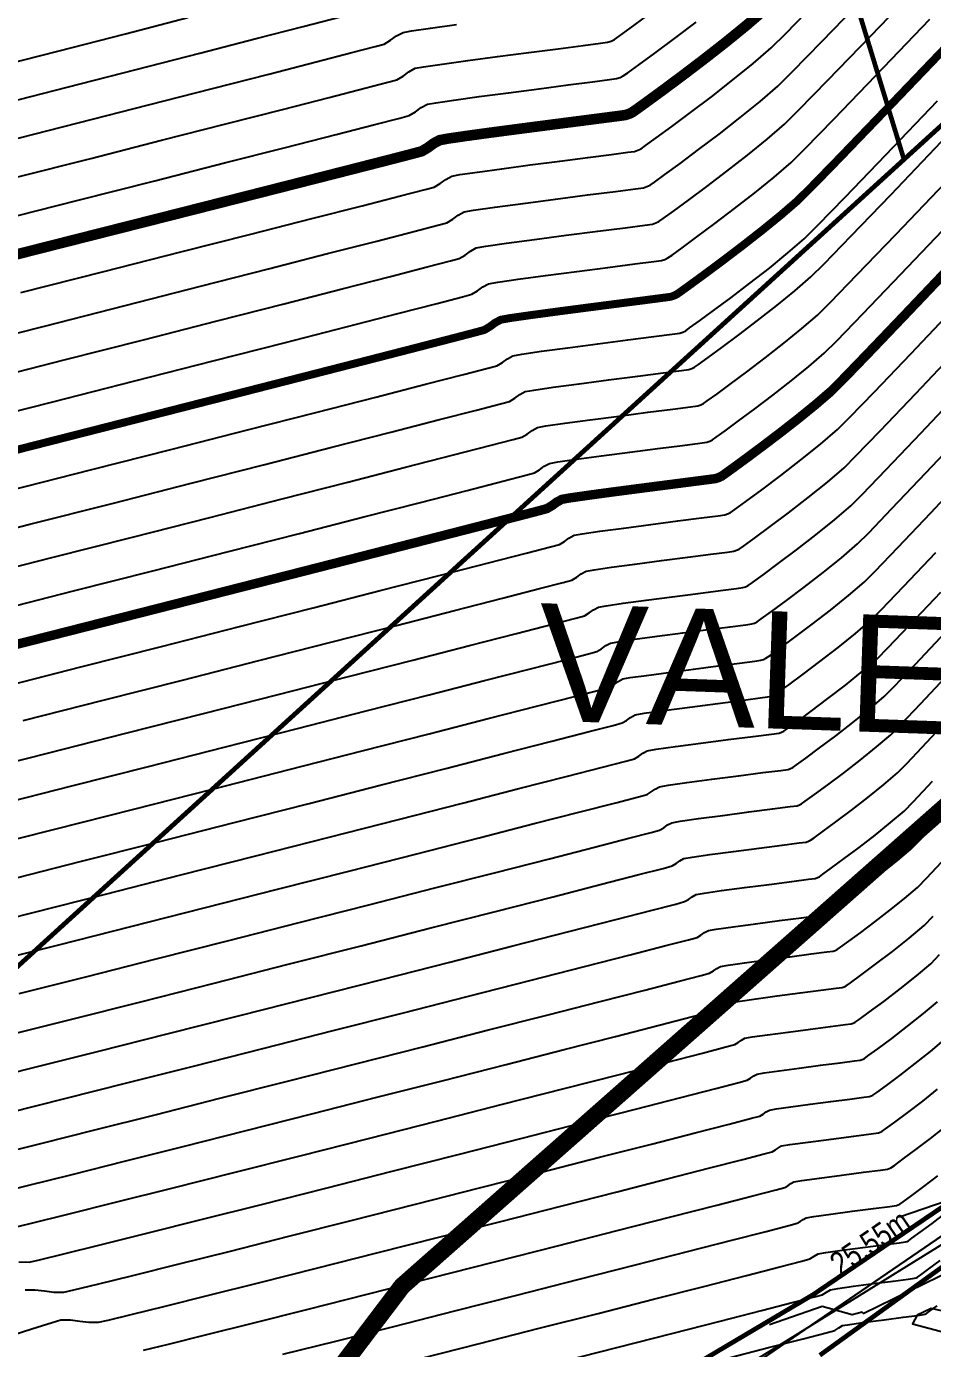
# Model space of a CAD drawing. Extents: x 360931 to 362237, y 7351473 to 7352200.
# Drawn here: x 361655.4 to 361694, y 7351783.2 to 7351839.6 of the extents above; entities that cross this region are included whole.
import ezdxf
from ezdxf.enums import TextEntityAlignment as Align

# ---------------------------------------------------------------- set-up
doc = ezdxf.new("R2010")
doc.units = 0
for name, color, linetype in [('A_Curvas Intermediarias', 37, 'Continuous'), ('A_Curvas Mestras', 32, 'Continuous'), ('C-TOPO-MINR', 8, 'Continuous'), ('LISTAGEM_TEXTO', 7, 'Continuous'), ('PS_IND_COMPRIMENTO', 7, 'Continuous'), ('ZZ-Carimbo Texto', 7, 'Continuous')]:
    doc.layers.add(name, color=color, linetype=linetype)
doc.layers.add('TUBO_PE_80_NTS194_PN_12_5', color=5, linetype='Continuous', lineweight=30)
doc.styles.add('CARIMBO', font='arial.ttf', dxfattribs={"height": 2})
doc.styles.add('ROMANS', font='arial.ttf', dxfattribs={"height": 2})
picture_1 = doc.add_image_def('image1.tif', size_in_pixel=(23490, 20550))

msp = doc.modelspace()

# ---------------------------------------------------------------- linework, layer by layer
at = {"color": 0, "const_width": 0.2}
for points in [[(361742.374, 7351835.023), (361742.483, 7351832.901), (361741.648, 7351828.1), (361740.085, 7351822.573), (361736.276, 7351817.99), (361731.054, 7351812.637), (361726.323, 7351807.284), (361714.617, 7351801.548), (361707.749, 7351797.903), (361699.883, 7351793.049), (361694.784, 7351789.511), (361688.899, 7351785.517), (361681.838, 7351781.327), (361680.275, 7351779.658), (361679.36, 7351773.914), (361679.018, 7351772.407), (361675.699, 7351770.987), (361644.273, 7351780.802), (361650.459, 7351795.374), (361677.598, 7351820.1), (361698.88, 7351839.49), (361718.112, 7351857.012), (361743.92, 7351952.586)], [(361635.445, 7351934.874), (361634.147, 7351927.895), (361633.838, 7351925.301), (361633.344, 7351918.878), (361633.514, 7351917.863), (361634.152, 7351917.165), (361638.315, 7351915.704), (361642.188, 7351914.657), (361645.18, 7351912.714), (361650.727, 7351907.712), (361657.398, 7351900.95), (361666.725, 7351892.025), (361673.335, 7351886.385), (361675.037, 7351884.607), (361676.908, 7351880.066), (361677.442, 7351879.872), (361680.01, 7351876.412), (361681.417, 7351873.394), (361682.49, 7351867.641), (361692.77, 7351833.923)], [(361556.604, 7351794.872), (361557.809, 7351793.852), (361549.666, 7351782.966), (361539.023, 7351771.445), (361529.286, 7351767.979), (361519.1, 7351770.126), (361511.497, 7351763.389), (361510.073, 7351761.671), (361507.671, 7351761.026), (361501.36, 7351763.093), (361500.898, 7351762.188), (361521.024, 7351751.265), (361541.688, 7351746.488), (361579.439, 7351744.25), (361587.794, 7351725.479), (361608.852, 7351739.389), (361632.208, 7351752.383), (361650.459, 7351795.374), (361692.77, 7351833.923)], [(361689.183, 7351782.932), (361703.136, 7351793.001), (361714.944, 7351799.121), (361728.221, 7351805.424), (361736.242, 7351814.545), (361738.593, 7351810.896), (361745.22, 7351800.225), (361749.841, 7351793.147), (361742.642, 7351791.368), (361740.078, 7351790.476), (361739.394, 7351787.894), (361736.183, 7351786.508), (361737.475, 7351781.932)]]:
    msp.add_lwpolyline(points, dxfattribs=at)
at = {"layer": 'A_Curvas Intermediarias', "flags": 128}
for points, elevation in [([(361653.434, 7351824.468), (361656.981, 7351825.373), (361660.36, 7351826.236), (361663.505, 7351827.04), (361666.352, 7351827.769), (361668.834, 7351828.407), (361670.888, 7351828.935), (361672.446, 7351829.338), (361673.445, 7351829.599), (361673.819, 7351829.701), (361674.068, 7351829.848), (361674.295, 7351830.016), (361674.546, 7351830.152), (361674.945, 7351830.224), (361675.826, 7351830.35), (361677.023, 7351830.512), (361678.375, 7351830.689), (361679.717, 7351830.863), (361680.888, 7351831.014), (361681.723, 7351831.122), (361682.059, 7351831.168), (361682.198, 7351831.215), (361682.329, 7351831.278), (361682.508, 7351831.403), (361682.947, 7351831.719), (361683.585, 7351832.186), (361684.363, 7351832.766), (361685.22, 7351833.418), (361686.098, 7351834.105), (361686.935, 7351834.786), (361687.672, 7351835.423), (361688.274, 7351836.02), (361689.526, 7351837.304), (361691.358, 7351839.202), (361693.7, 7351841.639)], 102), ([(361652.533, 7351825.898), (361656.144, 7351826.819), (361659.584, 7351827.697), (361662.786, 7351828.516), (361665.684, 7351829.258), (361668.211, 7351829.907), (361670.301, 7351830.445), (361671.888, 7351830.855), (361672.905, 7351831.121), (361673.286, 7351831.225), (361673.539, 7351831.374), (361673.77, 7351831.546), (361674.026, 7351831.684), (361674.432, 7351831.757), (361675.328, 7351831.885), (361676.547, 7351832.05), (361677.923, 7351832.231), (361679.29, 7351832.408), (361680.481, 7351832.561), (361681.331, 7351832.671), (361681.674, 7351832.718), (361681.815, 7351832.766), (361681.95, 7351832.83), (361682.132, 7351832.957), (361682.579, 7351833.279), (361683.228, 7351833.755), (361684.02, 7351834.345), (361684.893, 7351835.009), (361685.786, 7351835.708), (361686.638, 7351836.402), (361687.389, 7351837.05), (361688.002, 7351837.658), (361689.278, 7351838.965), (361691.145, 7351840.897)], 103), ([(361655.138, 7351828.248), (361658.668, 7351829.145), (361661.957, 7351829.981), (361664.934, 7351830.74), (361667.532, 7351831.402), (361669.682, 7351831.952), (361671.314, 7351832.371), (361672.361, 7351832.642), (361672.752, 7351832.748), (361673.01, 7351832.9), (361673.245, 7351833.075), (361673.505, 7351833.216), (361673.845, 7351833.278), (361674.594, 7351833.388), (361675.631, 7351833.529), (361676.84, 7351833.689), (361678.1, 7351833.854), (361679.294, 7351834.008), (361680.303, 7351834.138), (361681.007, 7351834.229), (361681.289, 7351834.269), (361681.433, 7351834.316), (361681.57, 7351834.382), (361681.756, 7351834.512), (361682.211, 7351834.84), (361682.872, 7351835.324), (361683.677, 7351835.924), (361684.566, 7351836.6), (361685.474, 7351837.312), (361686.342, 7351838.017), (361687.105, 7351838.677), (361687.73, 7351839.295), (361689.03, 7351840.625)], 104), ([(361652.731, 7351822.63), (361656.441, 7351823.576), (361659.998, 7351824.484), (361663.326, 7351825.335), (361666.352, 7351826.109), (361669.002, 7351826.789), (361671.201, 7351827.355), (361672.875, 7351827.787), (361673.95, 7351828.068), (361674.353, 7351828.177), (361674.597, 7351828.321), (361674.819, 7351828.487), (361675.066, 7351828.62), (361675.459, 7351828.69), (361676.323, 7351828.815), (361677.499, 7351828.973), (361678.827, 7351829.148), (361680.145, 7351829.319), (361681.294, 7351829.467), (361682.114, 7351829.573), (361682.444, 7351829.618), (361682.58, 7351829.664), (361682.709, 7351829.725), (361682.885, 7351829.848), (361683.315, 7351830.158), (361683.942, 7351830.617), (361684.705, 7351831.186), (361685.548, 7351831.827), (361686.409, 7351832.502), (361687.232, 7351833.171), (361687.956, 7351833.796), (361688.546, 7351834.382), (361689.774, 7351835.643), (361691.57, 7351837.507), (361693.867, 7351839.9)], 101), ([(361653.996, 7351836.207), (361657.108, 7351837.004), (361660.056, 7351837.76), (361662.764, 7351838.457), (361665.158, 7351839.075), (361667.162, 7351839.595), (361668.701, 7351839.996)], 109), ([(361654.093, 7351831.302), (361657.58, 7351832.187), (361660.845, 7351833.017), (361663.815, 7351833.773), (361666.418, 7351834.437), (361668.579, 7351834.989), (361670.226, 7351835.412), (361671.286, 7351835.687), (361671.685, 7351835.796), (361671.952, 7351835.953), (361672.195, 7351836.134), (361672.464, 7351836.279), (361672.816, 7351836.344), (361673.59, 7351836.457), (361674.664, 7351836.604), (361675.914, 7351836.769), (361677.218, 7351836.939), (361678.454, 7351837.099), (361679.497, 7351837.233), (361680.227, 7351837.328), (361680.52, 7351837.369), (361680.669, 7351837.418), (361680.81, 7351837.486), (361681.003, 7351837.621), (361681.474, 7351837.961), (361682.159, 7351838.462), (361682.992, 7351839.083), (361683.911, 7351839.782)], 106), ([(361654.406, 7351834.67), (361657.584, 7351835.481), (361660.574, 7351836.246), (361663.307, 7351836.946), (361665.711, 7351837.564), (361667.715, 7351838.081), (361669.248, 7351838.478), (361670.24, 7351838.739), (361670.618, 7351838.843), (361670.894, 7351839.006), (361671.145, 7351839.193), (361671.424, 7351839.343), (361671.787, 7351839.41), (361672.587, 7351839.527), (361673.696, 7351839.678)], 108), ([(361654.894, 7351833.15), (361658.117, 7351833.971), (361661.135, 7351834.74), (361663.878, 7351835.441), (361666.282, 7351836.056), (361668.278, 7351836.569), (361669.8, 7351836.962), (361670.78, 7351837.217), (361671.152, 7351837.319), (361671.423, 7351837.479), (361671.67, 7351837.663), (361671.944, 7351837.811), (361672.302, 7351837.877), (361673.089, 7351837.992), (361674.18, 7351838.141), (361675.451, 7351838.309), (361676.777, 7351838.482), (361678.033, 7351838.644), (361679.095, 7351838.781), (361679.837, 7351838.878), (361680.135, 7351838.919), (361680.287, 7351838.969), (361680.43, 7351839.038), (361680.627, 7351839.176), (361681.106, 7351839.521), (361681.802, 7351840.031)], 107), ([(361654.593, 7351819.787), (361658.167, 7351820.698), (361661.592, 7351821.572), (361664.798, 7351822.392), (361667.713, 7351823.138), (361670.266, 7351823.793), (361672.384, 7351824.338), (361673.997, 7351824.754), (361675.032, 7351825.024), (361675.42, 7351825.13), (361675.655, 7351825.269), (361675.869, 7351825.428), (361676.107, 7351825.556), (361676.485, 7351825.624), (361677.318, 7351825.744), (361678.451, 7351825.897), (361679.73, 7351826.065), (361681, 7351826.23), (361682.107, 7351826.372), (361682.897, 7351826.474), (361683.213, 7351826.518), (361683.344, 7351826.562), (361683.469, 7351826.621), (361683.637, 7351826.739), (361684.052, 7351827.037), (361684.655, 7351827.479), (361685.391, 7351828.028), (361686.203, 7351828.645), (361687.033, 7351829.295), (361687.825, 7351829.94), (361688.523, 7351830.542), (361689.091, 7351831.107), (361690.27, 7351832.322), (361691.995, 7351834.116), (361694.202, 7351836.422)], 99), ([(361651.943, 7351817.454), (361655.524, 7351818.365), (361659.029, 7351819.259), (361662.39, 7351820.116), (361665.535, 7351820.92), (361668.394, 7351821.652), (361670.897, 7351822.295), (361672.975, 7351822.829), (361674.557, 7351823.238), (361675.573, 7351823.503), (361675.953, 7351823.606), (361676.184, 7351823.742), (361676.394, 7351823.899), (361676.627, 7351824.025), (361676.998, 7351824.091), (361677.816, 7351824.208), (361678.927, 7351824.359), (361680.182, 7351824.524), (361681.428, 7351824.685), (361682.514, 7351824.825), (361683.288, 7351824.925), (361683.598, 7351824.968), (361683.727, 7351825.011), (361683.849, 7351825.069), (361684.014, 7351825.184), (361684.42, 7351825.477), (361685.012, 7351825.91), (361685.734, 7351826.448), (361686.53, 7351827.054), (361687.345, 7351827.692), (361688.122, 7351828.324), (361688.806, 7351828.915), (361689.363, 7351829.469), (361690.518, 7351830.661), (361692.208, 7351832.421), (361694.369, 7351834.683)], 98), ([(361652.943, 7351816.05), (361656.455, 7351816.943), (361659.892, 7351817.82), (361663.187, 7351818.661), (361666.271, 7351819.449), (361669.074, 7351820.167), (361671.529, 7351820.796), (361673.567, 7351821.321), (361675.118, 7351821.721), (361676.114, 7351821.981), (361676.487, 7351822.082), (361676.713, 7351822.216), (361676.919, 7351822.369), (361677.148, 7351822.493), (361677.512, 7351822.558), (361678.313, 7351822.673), (361679.403, 7351822.82), (361680.634, 7351822.982), (361681.856, 7351823.141), (361682.92, 7351823.278), (361683.679, 7351823.376), (361683.983, 7351823.417), (361684.109, 7351823.46), (361684.229, 7351823.517), (361684.39, 7351823.63), (361684.788, 7351823.916), (361685.368, 7351824.342), (361686.076, 7351824.869), (361686.857, 7351825.463), (361687.656, 7351826.089), (361688.419, 7351826.709), (361689.09, 7351827.288), (361689.635, 7351827.831), (361690.766, 7351829), (361692.421, 7351830.726), (361694.537, 7351832.944)], 97), ([(361653.944, 7351814.646), (361657.386, 7351815.522), (361660.755, 7351816.38), (361663.984, 7351817.205), (361667.007, 7351817.977), (361669.755, 7351818.681), (361672.161, 7351819.298), (361674.158, 7351819.812), (361675.678, 7351820.205), (361676.655, 7351820.459), (361677.02, 7351820.559), (361677.242, 7351820.69), (361677.444, 7351820.84), (361677.668, 7351820.961), (361678.025, 7351821.025), (361678.81, 7351821.138), (361679.879, 7351821.282), (361681.086, 7351821.441), (361682.283, 7351821.596), (361683.327, 7351821.73), (361684.07, 7351821.827), (361684.368, 7351821.867), (361684.491, 7351821.909), (361684.609, 7351821.965), (361684.766, 7351822.075), (361685.156, 7351822.356), (361685.725, 7351822.773), (361686.419, 7351823.29), (361687.185, 7351823.872), (361687.968, 7351824.485), (361688.715, 7351825.093), (361689.373, 7351825.661), (361689.907, 7351826.194), (361691.014, 7351827.339), (361692.633, 7351829.031), (361694.704, 7351831.206)], 96), ([(361654.201, 7351811.394), (361657.688, 7351812.281), (361661.132, 7351813.158), (361664.457, 7351814.007), (361667.589, 7351814.807), (361670.451, 7351815.539), (361672.969, 7351816.185), (361675.067, 7351816.724), (361676.67, 7351817.138), (361677.701, 7351817.407), (361678.087, 7351817.511), (361678.3, 7351817.637), (361678.494, 7351817.781), (361678.709, 7351817.897), (361679.051, 7351817.959), (361679.805, 7351818.067), (361680.831, 7351818.206), (361681.989, 7351818.358), (361683.138, 7351818.507), (361684.14, 7351818.636), (361684.853, 7351818.728), (361685.137, 7351818.767), (361685.256, 7351818.808), (361685.369, 7351818.86), (361685.56, 7351818.995), (361686.034, 7351819.338), (361686.713, 7351819.838), (361687.52, 7351820.445), (361688.378, 7351821.11), (361689.211, 7351821.78), (361689.94, 7351822.407), (361690.451, 7351822.918), (361691.51, 7351824.017), (361693.059, 7351825.641), (361695.039, 7351827.728)], 94), ([(361655.238, 7351810), (361658.651, 7351810.868), (361662.023, 7351811.726), (361665.278, 7351812.557), (361668.344, 7351813.34), (361671.146, 7351814.057), (361673.611, 7351814.689), (361675.664, 7351815.217), (361677.233, 7351815.622), (361678.243, 7351815.885), (361678.621, 7351815.987), (361678.829, 7351816.11), (361679.019, 7351816.252), (361679.229, 7351816.365), (361679.564, 7351816.425), (361680.303, 7351816.532), (361681.307, 7351816.667), (361682.441, 7351816.816), (361683.566, 7351816.962), (361684.546, 7351817.089), (361685.244, 7351817.179), (361685.522, 7351817.217), (361685.638, 7351817.257), (361685.749, 7351817.308), (361685.936, 7351817.44), (361686.399, 7351817.775), (361687.064, 7351818.265), (361687.854, 7351818.86), (361688.694, 7351819.51), (361689.509, 7351820.167), (361690.224, 7351820.78), (361690.723, 7351821.28), (361691.758, 7351822.356), (361693.271, 7351823.946), (361695.206, 7351825.989)], 93), ([(361652.967, 7351807.765), (361656.275, 7351808.605), (361659.615, 7351809.454), (361662.914, 7351810.294), (361666.099, 7351811.107), (361669.099, 7351811.873), (361671.84, 7351812.575), (361674.252, 7351813.193), (361676.262, 7351813.71), (361677.796, 7351814.106), (361678.785, 7351814.364), (361679.154, 7351814.464), (361679.358, 7351814.584), (361679.544, 7351814.722), (361679.75, 7351814.834), (361680.078, 7351814.892), (361680.8, 7351814.996), (361681.783, 7351815.129), (361682.892, 7351815.275), (361683.993, 7351815.418), (361684.952, 7351815.541), (361685.635, 7351815.63), (361685.907, 7351815.666), (361686.02, 7351815.706), (361686.129, 7351815.756), (361686.311, 7351815.885), (361686.764, 7351816.213), (361687.415, 7351816.692), (361688.188, 7351817.274), (361689.011, 7351817.91), (361689.808, 7351818.553), (361690.507, 7351819.153), (361690.995, 7351819.643), (361692.006, 7351820.696), (361693.484, 7351822.251), (361695.374, 7351824.25)], 92), ([(361654.077, 7351806.389), (361657.313, 7351807.21), (361660.579, 7351808.041), (361663.805, 7351808.863), (361666.92, 7351809.657), (361669.854, 7351810.407), (361672.535, 7351811.093), (361674.894, 7351811.698), (361676.859, 7351812.203), (361678.36, 7351812.59), (361679.326, 7351812.842), (361679.687, 7351812.94), (361679.887, 7351813.058), (361680.069, 7351813.193), (361680.27, 7351813.302), (361680.591, 7351813.359), (361681.298, 7351813.461), (361682.259, 7351813.591), (361683.344, 7351813.734), (361684.421, 7351813.873), (361685.359, 7351813.994), (361686.026, 7351814.08), (361686.292, 7351814.116), (361686.402, 7351814.155), (361686.508, 7351814.204), (361686.687, 7351814.329), (361687.13, 7351814.65), (361687.766, 7351815.119), (361688.522, 7351815.688), (361689.327, 7351816.311), (361690.107, 7351816.939), (361690.791, 7351817.526), (361691.267, 7351818.005), (361692.254, 7351819.035), (361693.696, 7351820.556), (361695.541, 7351822.511)], 91), ([(361654.452, 7351803.169), (361657.663, 7351803.983), (361660.948, 7351804.817), (361664.227, 7351805.652), (361667.422, 7351806.467), (361670.453, 7351807.241), (361673.241, 7351807.954), (361675.706, 7351808.585), (361677.769, 7351809.116), (361679.351, 7351809.524), (361680.373, 7351809.79), (361680.754, 7351809.893), (361680.945, 7351810.005), (361681.118, 7351810.134), (361681.311, 7351810.238), (361681.694, 7351810.305), (361682.536, 7351810.423), (361683.648, 7351810.572), (361684.844, 7351810.728), (361685.936, 7351810.869), (361686.738, 7351810.973), (361687.061, 7351811.016), (361687.167, 7351811.053), (361687.268, 7351811.099), (361687.438, 7351811.219), (361687.861, 7351811.525), (361688.468, 7351811.973), (361689.191, 7351812.516), (361689.959, 7351813.111), (361690.705, 7351813.711), (361691.358, 7351814.272), (361691.811, 7351814.73), (361692.75, 7351815.713), (361694.122, 7351817.166)], 89), ([(361652.62, 7351801.049), (361655.606, 7351801.804), (361658.741, 7351802.599), (361661.948, 7351803.413), (361665.15, 7351804.228), (361668.27, 7351805.024), (361671.229, 7351805.779), (361673.951, 7351806.476), (361676.359, 7351807.093), (361678.373, 7351807.61), (361679.918, 7351808.009), (361680.915, 7351808.268), (361681.288, 7351808.369), (361681.474, 7351808.479), (361681.643, 7351808.605), (361681.831, 7351808.706), (361682.205, 7351808.771), (361683.027, 7351808.887), (361684.114, 7351809.033), (361685.282, 7351809.185), (361686.348, 7351809.323), (361687.131, 7351809.423), (361687.446, 7351809.466), (361687.549, 7351809.502), (361687.648, 7351809.547), (361687.813, 7351809.664), (361688.226, 7351809.963), (361688.819, 7351810.4), (361689.525, 7351810.931), (361690.276, 7351811.511), (361691.003, 7351812.098), (361691.641, 7351812.645), (361692.084, 7351813.092), (361692.998, 7351814.052), (361694.334, 7351815.471)], 88), ([(361653.846, 7351799.702), (361656.759, 7351800.439), (361659.819, 7351801.214), (361662.949, 7351802.009), (361666.073, 7351802.805), (361669.118, 7351803.581), (361672.006, 7351804.318), (361674.662, 7351804.998), (361677.011, 7351805.6), (361678.977, 7351806.105), (361680.484, 7351806.494), (361681.458, 7351806.747), (361681.821, 7351806.845), (361682.003, 7351806.952), (361682.168, 7351807.075), (361682.352, 7351807.174), (361682.717, 7351807.238), (361683.519, 7351807.351), (361684.579, 7351807.493), (361685.719, 7351807.642), (361686.76, 7351807.776), (361687.523, 7351807.874), (361687.831, 7351807.916), (361687.931, 7351807.951), (361688.028, 7351807.995), (361688.189, 7351808.109), (361688.592, 7351808.4), (361689.17, 7351808.827), (361689.859, 7351809.345), (361690.592, 7351809.912), (361691.302, 7351810.484), (361691.925, 7351811.018), (361692.356, 7351811.454), (361693.246, 7351812.391), (361694.547, 7351813.776)], 87), ([(361655.072, 7351798.355), (361657.913, 7351799.073), (361660.897, 7351799.83), (361663.949, 7351800.605), (361666.997, 7351801.381), (361669.966, 7351802.138), (361672.782, 7351802.857), (361675.373, 7351803.52), (361677.664, 7351804.107), (361679.581, 7351804.599), (361681.051, 7351804.979), (361682, 7351805.226), (361682.355, 7351805.322), (361682.532, 7351805.426), (361682.693, 7351805.546), (361682.872, 7351805.642), (361683.228, 7351805.704), (361684.011, 7351805.815), (361685.045, 7351805.953), (361686.157, 7351806.098), (361687.172, 7351806.229), (361687.916, 7351806.325), (361688.216, 7351806.365), (361688.314, 7351806.4), (361688.408, 7351806.443), (361688.565, 7351806.554), (361688.957, 7351806.838), (361689.522, 7351807.254), (361690.193, 7351807.759), (361690.908, 7351808.312), (361691.601, 7351808.87), (361692.208, 7351809.391), (361692.628, 7351809.816), (361693.494, 7351810.73), (361694.759, 7351812.081)], 86), ([(361653.308, 7351794.6), (361655.739, 7351795.211), (361658.455, 7351795.896), (361661.374, 7351796.635), (361664.412, 7351797.406), (361667.487, 7351798.188), (361670.514, 7351798.96), (361673.412, 7351799.699), (361676.097, 7351800.385), (361678.486, 7351800.997), (361680.496, 7351801.513), (361682.044, 7351801.913), (361683.047, 7351802.173), (361683.422, 7351802.274), (361683.59, 7351802.373), (361683.743, 7351802.487), (361683.913, 7351802.579), (361684.251, 7351802.638), (361684.994, 7351802.743), (361685.976, 7351802.874), (361687.032, 7351803.012), (361687.995, 7351803.136), (361688.702, 7351803.227), (361688.985, 7351803.265), (361689.078, 7351803.298), (361689.168, 7351803.339), (361689.316, 7351803.443), (361689.688, 7351803.713), (361690.224, 7351804.108), (361690.862, 7351804.588), (361691.541, 7351805.113), (361692.199, 7351805.643), (361692.775, 7351806.138), (361693.172, 7351806.541), (361693.99, 7351807.409)], 84), ([(361654.647, 7351793.282), (361657.013, 7351793.876), (361659.656, 7351794.543), (361662.497, 7351795.262), (361665.454, 7351796.013), (361668.446, 7351796.774), (361671.393, 7351797.524), (361674.213, 7351798.244), (361676.827, 7351798.912), (361679.152, 7351799.508), (361681.108, 7351800.01), (361682.615, 7351800.399), (361683.591, 7351800.652), (361683.955, 7351800.75), (361684.119, 7351800.847), (361684.268, 7351800.958), (361684.433, 7351801.047), (361684.762, 7351801.104), (361685.486, 7351801.206), (361686.442, 7351801.334), (361687.469, 7351801.469), (361688.407, 7351801.59), (361689.094, 7351801.678), (361689.37, 7351801.715), (361689.46, 7351801.747), (361689.548, 7351801.787), (361689.691, 7351801.888), (361690.054, 7351802.151), (361690.575, 7351802.535), (361691.196, 7351803.002), (361691.857, 7351803.513), (361692.498, 7351804.029), (361693.059, 7351804.511), (361693.444, 7351804.903), (361694.238, 7351805.748)], 83), ([(361654.033, 7351791.476), (361655.985, 7351791.963), (361658.286, 7351792.541), (361660.857, 7351793.19), (361663.62, 7351793.889), (361666.496, 7351794.619), (361669.406, 7351795.359), (361672.271, 7351796.089), (361675.014, 7351796.789), (361677.556, 7351797.439), (361679.817, 7351798.018), (361681.72, 7351798.507), (361683.185, 7351798.884), (361684.134, 7351799.131), (361684.489, 7351799.227), (361684.648, 7351799.321), (361684.793, 7351799.428), (361684.953, 7351799.515), (361685.274, 7351799.571), (361685.977, 7351799.67), (361686.907, 7351799.795), (361687.906, 7351799.925), (361688.819, 7351800.043), (361689.487, 7351800.129), (361689.755, 7351800.165), (361689.843, 7351800.196), (361689.928, 7351800.234), (361690.067, 7351800.333), (361690.42, 7351800.588), (361690.927, 7351800.962), (361691.531, 7351801.416), (361692.173, 7351801.913), (361692.797, 7351802.415), (361693.342, 7351802.884), (361693.745, 7351803.297), (361694.583, 7351804.191)], 82), ([(361653.945, 7351789.806), (361655.427, 7351790.171), (361657.324, 7351790.645), (361659.56, 7351791.206), (361662.058, 7351791.837), (361664.743, 7351792.516), (361667.537, 7351793.226), (361670.365, 7351793.945), (361673.15, 7351794.654), (361675.815, 7351795.334), (361678.285, 7351795.966), (361680.483, 7351796.529), (361682.331, 7351797.003), (361683.755, 7351797.37), (361684.678, 7351797.61), (361685.022, 7351797.703), (361685.177, 7351797.794), (361685.318, 7351797.899), (361685.474, 7351797.983), (361685.785, 7351798.037), (361686.469, 7351798.134), (361687.373, 7351798.255), (361688.344, 7351798.382), (361689.23, 7351798.496), (361689.88, 7351798.58), (361690.14, 7351798.614), (361690.225, 7351798.645), (361690.308, 7351798.682), (361690.487, 7351798.81), (361690.936, 7351799.136), (361691.563, 7351799.602), (361692.281, 7351800.15), (361692.998, 7351800.721), (361693.626, 7351801.257), (361694.017, 7351801.658)], 81), ([(361655.055, 7351786.909), (361655.49, 7351786.908), (361655.93, 7351787.004), (361656.969, 7351787.254), (361658.521, 7351787.638), (361660.5, 7351788.133), (361662.819, 7351788.716), (361665.391, 7351789.366), (361668.131, 7351790.06), (361670.953, 7351790.777), (361673.769, 7351791.494), (361676.494, 7351792.189), (361679.041, 7351792.84), (361681.324, 7351793.424), (361683.257, 7351793.92), (361684.753, 7351794.305), (361685.726, 7351794.558), (361686.089, 7351794.656), (361686.235, 7351794.742), (361686.368, 7351794.84), (361686.515, 7351794.92), (361686.808, 7351794.971), (361687.452, 7351795.062), (361688.304, 7351795.176), (361689.219, 7351795.295), (361690.054, 7351795.403), (361690.665, 7351795.482), (361690.909, 7351795.514), (361690.989, 7351795.543), (361691.067, 7351795.578), (361691.236, 7351795.698), (361691.658, 7351796.005), (361692.25, 7351796.444), (361692.926, 7351796.961), (361693.601, 7351797.498), (361694.192, 7351798.003)], 79), ([(361655.315, 7351785.723), (361655.735, 7351785.726), (361656.141, 7351785.676), (361656.546, 7351785.625), (361656.967, 7351785.623), (361657.394, 7351785.716), (361658.401, 7351785.959), (361659.905, 7351786.331), (361661.823, 7351786.81), (361664.07, 7351787.376), (361666.563, 7351788.005), (361669.219, 7351788.678), (361671.953, 7351789.373), (361674.683, 7351790.068), (361677.323, 7351790.741), (361679.792, 7351791.372), (361682.004, 7351791.938), (361683.878, 7351792.419), (361685.327, 7351792.792), (361686.27, 7351793.037), (361686.623, 7351793.132), (361686.764, 7351793.215), (361686.893, 7351793.311), (361687.035, 7351793.388), (361687.319, 7351793.437), (361687.944, 7351793.526), (361688.769, 7351793.636), (361689.656, 7351793.752), (361690.465, 7351793.856), (361691.058, 7351793.933), (361691.294, 7351793.964), (361691.372, 7351793.992), (361691.447, 7351794.026), (361691.61, 7351794.142), (361692.019, 7351794.439), (361692.593, 7351794.865), (361693.248, 7351795.366), (361693.903, 7351795.887), (361694.476, 7351796.376)], 78), ([(361654.326, 7351783.64), (361655.606, 7351784.056), (361656.469, 7351784.33), (361656.846, 7351784.436), (361657.252, 7351784.438), (361657.645, 7351784.39), (361658.037, 7351784.34), (361658.445, 7351784.339), (361658.858, 7351784.428), (361659.833, 7351784.664), (361661.29, 7351785.024), (361663.146, 7351785.488), (361665.322, 7351786.035), (361667.735, 7351786.645), (361670.307, 7351787.297), (361672.954, 7351787.969), (361675.596, 7351788.642), (361678.153, 7351789.294), (361680.543, 7351789.904), (361682.685, 7351790.453), (361684.498, 7351790.918), (361685.902, 7351791.28), (361686.815, 7351791.517), (361687.156, 7351791.608), (361687.293, 7351791.689), (361687.417, 7351791.781), (361687.555, 7351791.856), (361687.912, 7351791.916), (361688.687, 7351792.023), (361689.665, 7351792.153), (361690.632, 7351792.278), (361691.375, 7351792.374), (361691.679, 7351792.414), (361691.754, 7351792.441), (361691.827, 7351792.474), (361691.985, 7351792.586), (361692.381, 7351792.874), (361692.936, 7351793.286), (361693.57, 7351793.771), (361694.205, 7351794.276)], 77), ([(361660.369, 7351783.152), (361661.428, 7351783.408), (361663.004, 7351783.799), (361665.003, 7351784.299), (361667.33, 7351784.886), (361669.888, 7351785.533), (361672.584, 7351786.217), (361675.323, 7351786.913), (361678.008, 7351787.598), (361680.546, 7351788.245), (361682.841, 7351788.833), (361684.798, 7351789.334), (361686.322, 7351789.727), (361687.317, 7351789.985), (361687.69, 7351790.085), (361687.822, 7351790.162), (361687.942, 7351790.252), (361688.076, 7351790.324), (361688.421, 7351790.382), (361689.17, 7351790.486), (361690.116, 7351790.611), (361691.052, 7351790.733), (361691.77, 7351790.825), (361692.064, 7351790.863), (361692.136, 7351790.89), (361692.207, 7351790.921), (361692.359, 7351791.03), (361692.742, 7351791.308), (361693.279, 7351791.707), (361693.893, 7351792.176), (361694.506, 7351792.664)], 76), ([(361672.166, 7351782.795), (361674.679, 7351783.432), (361677.231, 7351784.081), (361679.734, 7351784.719), (361682.099, 7351785.323), (361684.238, 7351785.87), (361686.061, 7351786.338), (361687.482, 7351786.703), (361688.41, 7351786.944), (361688.757, 7351787.037), (361688.936, 7351787.152), (361689.117, 7351787.26), (361689.438, 7351787.314), (361690.137, 7351787.412), (361691.019, 7351787.528), (361691.891, 7351787.641), (361692.56, 7351787.727), (361692.833, 7351787.763), (361692.901, 7351787.788), (361692.967, 7351787.817), (361693.108, 7351787.918), (361693.465, 7351788.177), (361693.965, 7351788.549), (361694.538, 7351788.986)], 74), ([(361678.185, 7351782.666), (361680.596, 7351783.28), (361682.875, 7351783.862), (361684.936, 7351784.389), (361686.693, 7351784.84), (361688.062, 7351785.192), (361688.956, 7351785.424), (361689.29, 7351785.513), (361689.463, 7351785.624), (361689.637, 7351785.728), (361689.947, 7351785.781), (361690.62, 7351785.874), (361691.47, 7351785.987), (361692.31, 7351786.096), (361692.955, 7351786.179), (361693.218, 7351786.213), (361693.283, 7351786.237), (361693.347, 7351786.265), (361693.483, 7351786.362), (361693.826, 7351786.612), (361694.309, 7351786.97)], 73), ([(361685.094, 7351782.77), (361686.992, 7351783.256), (361688.48, 7351783.639), (361689.457, 7351783.892), (361689.824, 7351783.99), (361689.99, 7351784.096), (361690.157, 7351784.197), (361690.456, 7351784.247), (361691.103, 7351784.337), (361691.921, 7351784.445), (361692.73, 7351784.55), (361693.35, 7351784.63), (361693.603, 7351784.663), (361693.665, 7351784.686), (361693.727, 7351784.713), (361693.857, 7351784.806), (361694.188, 7351785.046)], 72)]:
    msp.add_lwpolyline(points, dxfattribs=dict(at, elevation=elevation))
at = {"layer": 'A_Curvas Mestras', "color": 9, "true_color": 0xd19cc7, "const_width": 0.34, "elevation": 100, "flags": 128}
msp.add_lwpolyline([(361653.662, 7351821.209), (361657.304, 7351822.137), (361660.795, 7351823.028), (361664.062, 7351823.863), (361667.033, 7351824.624), (361669.634, 7351825.291), (361671.792, 7351825.846), (361673.436, 7351826.271), (361674.491, 7351826.546), (361674.886, 7351826.653), (361675.126, 7351826.795), (361675.344, 7351826.958), (361675.587, 7351827.088), (361675.972, 7351827.157), (361676.821, 7351827.279), (361677.975, 7351827.435), (361679.278, 7351827.606), (361680.573, 7351827.774), (361681.701, 7351827.919), (361682.505, 7351828.024), (361682.829, 7351828.068), (361682.962, 7351828.113), (361683.089, 7351828.173), (361683.261, 7351828.293), (361683.683, 7351828.598), (361684.298, 7351829.048), (361685.048, 7351829.607), (361685.875, 7351830.236), (361686.721, 7351830.898), (361687.528, 7351831.555), (361688.239, 7351832.169), (361688.819, 7351832.745), (361690.022, 7351833.982), (361691.783, 7351835.812), (361694.034, 7351838.161), (361696.71, 7351840.961)], dxfattribs=at)
at = {"layer": 'A_Curvas Mestras', "color": 3, "const_width": 0.45, "elevation": 105, "flags": 128}
msp.add_lwpolyline([(361654.743, 7351829.821), (361658.243, 7351830.708), (361661.504, 7351831.534), (361664.458, 7351832.284), (361667.036, 7351832.94), (361669.169, 7351833.483), (361670.79, 7351833.898), (361671.829, 7351834.167), (361672.219, 7351834.272), (361672.481, 7351834.427), (361672.72, 7351834.605), (361672.985, 7351834.747), (361673.331, 7351834.811), (361674.092, 7351834.922), (361675.148, 7351835.067), (361676.377, 7351835.229), (361677.659, 7351835.396), (361678.874, 7351835.553), (361679.9, 7351835.686), (361680.617, 7351835.779), (361680.905, 7351835.819), (361681.051, 7351835.867), (361681.19, 7351835.934), (361681.38, 7351836.067), (361681.842, 7351836.4), (361682.515, 7351836.893), (361683.335, 7351837.504), (361684.238, 7351838.191), (361685.163, 7351838.915), (361686.045, 7351839.633), (361686.822, 7351840.304)], dxfattribs=at)
at = {"layer": 'A_Curvas Mestras', "flags": 128}
for points, elevation in [([(361653.683, 7351837.767), (361656.707, 7351838.543), (361659.592, 7351839.287), (361662.258, 7351839.976)], 110), ([(361653.298, 7351804.534), (361656.585, 7351805.367), (361659.947, 7351806.222), (361663.304, 7351807.076), (361666.574, 7351807.91), (361669.677, 7351808.702), (361672.53, 7351809.432), (361675.053, 7351810.078), (361677.165, 7351810.621), (361678.785, 7351811.039), (361679.83, 7351811.311), (361680.221, 7351811.416), (361680.416, 7351811.531), (361680.594, 7351811.664), (361680.79, 7351811.77), (361681.104, 7351811.826), (361681.795, 7351811.925), (361682.735, 7351812.053), (361683.796, 7351812.192), (361684.848, 7351812.329), (361685.765, 7351812.447), (361686.417, 7351812.531), (361686.677, 7351812.566), (361686.785, 7351812.604), (361686.888, 7351812.652), (361687.062, 7351812.774), (361687.495, 7351813.088), (361688.117, 7351813.546), (361688.856, 7351814.102), (361689.643, 7351814.711), (361690.406, 7351815.325), (361691.074, 7351815.899), (361691.539, 7351816.367), (361692.502, 7351817.374), (361693.909, 7351818.861), (361695.708, 7351820.772)], 90), ([(361654.466, 7351796.546), (361657.255, 7351797.25), (361660.251, 7351798.008), (361663.371, 7351798.8), (361666.527, 7351799.603), (361669.636, 7351800.395), (361672.611, 7351801.154), (361675.368, 7351801.859), (361677.821, 7351802.487), (361679.885, 7351803.017), (361681.474, 7351803.427), (361682.504, 7351803.694), (361682.888, 7351803.798), (361683.061, 7351803.9), (361683.218, 7351804.017), (361683.392, 7351804.111), (361683.74, 7351804.171), (361684.502, 7351804.279), (361685.51, 7351804.414), (361686.594, 7351804.555), (361687.584, 7351804.683), (361688.309, 7351804.776), (361688.6, 7351804.815), (361688.696, 7351804.849), (361688.788, 7351804.891), (361688.94, 7351804.998), (361689.323, 7351805.275), (361689.873, 7351805.681), (361690.528, 7351806.174), (361691.224, 7351806.712), (361691.9, 7351807.256), (361692.492, 7351807.764), (361692.9, 7351808.179), (361693.742, 7351809.07), (361694.972, 7351810.386)], 85), ([(361654.466, 7351788.291), (361655.537, 7351788.55), (361657.137, 7351788.945), (361659.177, 7351789.455), (361661.567, 7351790.056), (361664.219, 7351790.726), (361667.044, 7351791.442), (361669.952, 7351792.181), (361672.855, 7351792.92), (361675.664, 7351793.636), (361678.29, 7351794.307), (361680.643, 7351794.91), (361682.636, 7351795.421), (361684.178, 7351795.818), (361685.181, 7351796.079), (361685.556, 7351796.179), (361685.706, 7351796.268), (361685.843, 7351796.37), (361685.994, 7351796.451), (361686.297, 7351796.504), (361686.961, 7351796.598), (361687.838, 7351796.715), (361688.781, 7351796.839), (361689.642, 7351796.95), (361690.272, 7351797.031), (361690.524, 7351797.064), (361690.607, 7351797.094), (361690.687, 7351797.13), (361690.861, 7351797.254), (361691.297, 7351797.57), (361691.907, 7351798.023), (361692.603, 7351798.555), (361693.3, 7351799.11), (361693.909, 7351799.63), (361694.288, 7351800.019)], 80), ([(361666.308, 7351782.972), (361668.555, 7351783.539), (361671.027, 7351784.164), (361673.632, 7351784.825), (361676.277, 7351785.497), (361678.871, 7351786.158), (361681.323, 7351786.784), (361683.539, 7351787.351), (361685.43, 7351787.836), (361686.902, 7351788.215), (361687.864, 7351788.464), (361688.223, 7351788.561), (361688.351, 7351788.636), (361688.467, 7351788.723), (361688.596, 7351788.792), (361688.93, 7351788.848), (361689.653, 7351788.949), (361690.567, 7351789.07), (361691.471, 7351789.187), (361692.165, 7351789.276), (361692.448, 7351789.313), (361692.519, 7351789.339), (361692.587, 7351789.369), (361692.734, 7351789.474), (361693.104, 7351789.743), (361693.622, 7351790.128), (361694.215, 7351790.581)], 75)]:
    msp.add_lwpolyline(points, dxfattribs=dict(at, elevation=elevation))
at = {"layer": 'A_Curvas Mestras', "color": 11, "true_color": 0xf27172, "const_width": 0.4, "elevation": 95, "flags": 128}
msp.add_lwpolyline([(361653.164, 7351812.789), (361656.724, 7351813.694), (361660.24, 7351814.59), (361663.636, 7351815.456), (361666.834, 7351816.273), (361669.757, 7351817.021), (361672.328, 7351817.681), (361674.47, 7351818.231), (361676.106, 7351818.654), (361677.16, 7351818.928), (361677.554, 7351819.035), (361677.771, 7351819.163), (361677.969, 7351819.311), (361678.189, 7351819.429), (361678.538, 7351819.492), (361679.308, 7351819.602), (361680.355, 7351819.744), (361681.537, 7351819.899), (361682.711, 7351820.051), (361683.733, 7351820.183), (361684.461, 7351820.277), (361684.753, 7351820.317), (361684.873, 7351820.358), (361684.989, 7351820.412), (361685.143, 7351820.52), (361685.525, 7351820.796), (361686.082, 7351821.204), (361686.762, 7351821.711), (361687.512, 7351822.282), (361688.28, 7351822.882), (361689.012, 7351823.478), (361689.657, 7351824.034), (361690.179, 7351824.556), (361691.262, 7351825.678), (361692.846, 7351827.336), (361694.871, 7351829.467)], dxfattribs=at)
at = {"layer": 'C-TOPO-MINR', "color": 8, "linetype": 'Continuous', "lineweight": -3}
for points, elevation in [([(361731.823, 7351789.322), (361730.282, 7351789.362), (361729.088, 7351789.289), (361712.601, 7351788.755), (361710.616, 7351786.059), (361709.438, 7351786.847), (361706.141, 7351786.954), (361699.399, 7351789.624), (361698.151, 7351789.311), (361697.417, 7351789.177), (361697.093, 7351789.967), (361696.758, 7351790.201), (361696.728, 7351790.194), (361696.64, 7351790.218), (361692.576, 7351788.814)], 68), ([(361711.594, 7351782.578), (361705.24, 7351784.303), (361698.863, 7351786.828), (361697.451, 7351786.475), (361695.537, 7351786.906), (361691.063, 7351784.712), (361690.987, 7351784.765), (361690.558, 7351784.662), (361689.289, 7351785.014), (361687.034, 7351784.234)], 66), ([(361712.749, 7351780.007), (361699.206, 7351783.684), (361698.326, 7351784.032), (361698.132, 7351783.984), (361693.926, 7351784.931), (361693.332, 7351784.639), (361693.137, 7351784.274), (361696.619, 7351783.35), (361695.078, 7351782.897)], 64)]:
    msp.add_lwpolyline(points, dxfattribs=dict(at, elevation=elevation))
at = {"layer": 'LISTAGEM_TEXTO', "color": 3, "const_width": 0.75, "elevation": 82}
msp.add_lwpolyline([(361829.1, 7351718.527), (361715.748, 7351825.073), (361671.383, 7351785.878), (361640.158, 7351744.645), (361608.029, 7351738.154), (361582.697, 7351744.921), (361529.543, 7351754.638), (361523.7, 7351756.873)], dxfattribs=at)
at = {"layer": 'LISTAGEM_TEXTO'}
msp.add_lwpolyline([(361733.755, 7351813.729), (361728.119, 7351807.44), (361704.266, 7351793.781), (361681.491, 7351779.654), (361680.173, 7351772.228), (361674.863, 7351768.88), (361667.569, 7351748.692), (361667.695, 7351743.203), (361668.42, 7351742.174), (361662.991, 7351738.818), (361642.923, 7351714.633), (361633.156, 7351710.843), (361606.883, 7351703.394), (361604.885, 7351706.485), (361597.745, 7351704.268)], dxfattribs=at)
at = {"layer": 'TUBO_PE_80_NTS194_PN_12_5', "linetype": 'Continuous'}
msp.add_lwpolyline([(361702.436, 7351793.537), (361681.91, 7351779.484)], dxfattribs=at)

# ---------------------------------------------------------------- texts
at = {"layer": 'PS_IND_COMPRIMENTO', "style": 'ROMANS', "width": 0.8}
msp.add_text('25.55m', height=1, rotation=34.3956, dxfattribs=at).set_placement((361691.325, 7351787.748), align=Align.MIDDLE_CENTER)
at = {"layer": 'ZZ-Carimbo Texto', "style": 'CARIMBO'}
msp.add_text('VALE VERDE', height=5, rotation=358.0156, dxfattribs=at).set_placement((361699.102, 7351811.747), align=Align.MIDDLE_CENTER)

# ---------------------------------------------------------------- pictures from other files: only their frames are drawn
at = {"lineweight": 30}
image = msp.add_image(picture_1, insert=(361177.259, 7351517.423, -3.228), size_in_units=(579.285, 506.782), dxfattribs=dict(at, fade=58))
image.dxf.flags = 15

doc.saveas('drawing.dxf')
